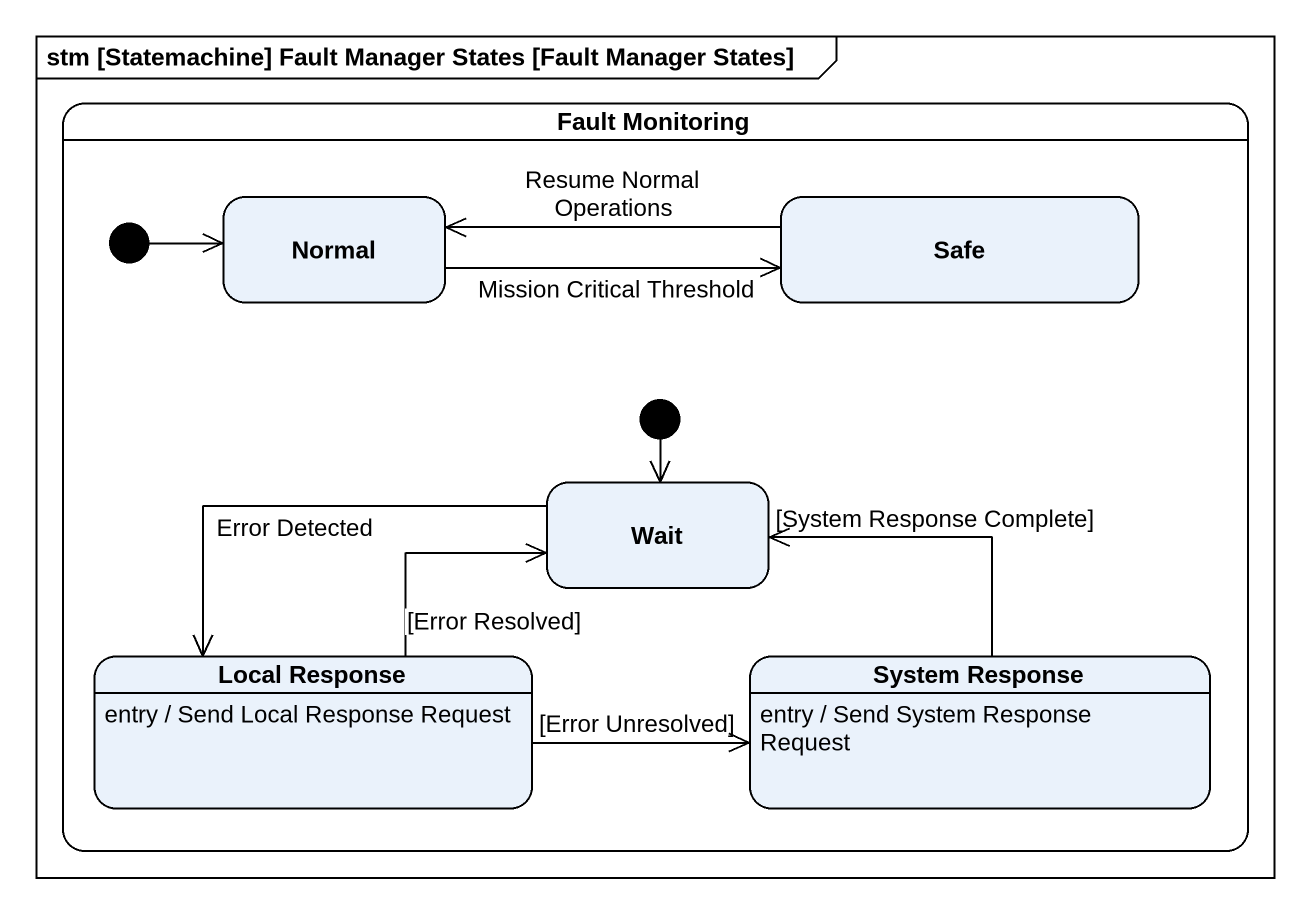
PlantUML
@startuml
mainframe stm [Statemachine] Fault Manager States [Fault Manager States]
hide empty description
state "Fault Monitoring" as Fault_Monitoring {
  state initial1 <<start>>
  state Normal
  state Safe
  state initial2 <<start>>
  state Wait
  state "Local Response" as Local_Response
  Local_Response : entry / Send Local Response Request
  state "System Response" as System_Response
  System_Response : entry / Send System Response Request
}
initial1 -right-> Normal
Normal -right-> Safe : Mission Critical Threshold
Safe -left-> Normal : Resume Normal Operations
initial2 --> Wait
Wait -left-> Local_Response : Error Detected
Local_Response -right-> Wait : [Error Resolved]
Local_Response -right-> System_Response : [Error Unresolved]
System_Response -up-> Wait : [System Response Complete]
@enduml
